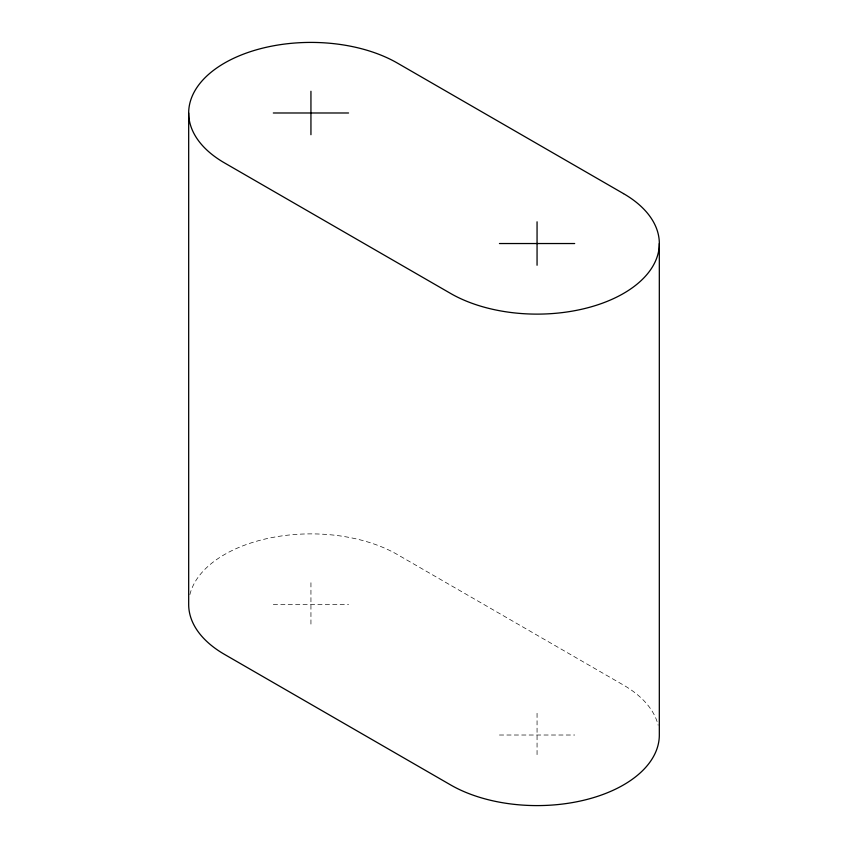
<?xml version="1.0" encoding="UTF-8"?>
<svg xmlns="http://www.w3.org/2000/svg" width="848" height="848" viewBox="0 0 848 848"><rect width="100%" height="100%" fill="white"/><g stroke="black" fill="none" stroke-linecap="round" stroke-linejoin="round"><path stroke-width="0.64" stroke-dasharray="4.24 3.18" d="M273.321 604.465L348.56 604.465M499.44 735.015L574.679 735.015M537.06 713.295L537.06 756.734M310.94 582.746L310.94 626.184M189.867 594.639A122.271 70.585 0 0 1 272.155 537.526A122.271 70.585 0 0 1 397.394 554.55L623.513 685.099A122.271 70.585 0 0 1 658.133 725.178"/><path stroke-width="1.27" d="M273.321 112.985L348.56 112.985M499.44 243.535L574.679 243.535M659.32 243.535L659.32 735.015A122.271 70.585 0 0 1 583.848 800.226A122.271 70.585 0 0 1 450.606 784.919L224.487 654.38A122.271 70.585 0 0 1 188.68 604.465L188.68 112.985M537.06 221.816L537.06 265.254M310.94 91.266L310.94 134.705M623.513 193.62L397.394 63.081A122.271 70.585 0 0 0 224.487 63.081A122.271 70.585 0 0 0 224.487 162.901L450.606 293.45A122.271 70.585 0 0 0 623.513 293.45A122.271 70.585 0 0 0 623.513 193.62"/></g></svg>
